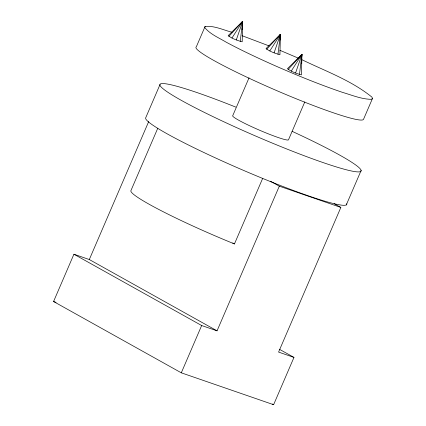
<?xml version="1.0" encoding="UTF-8"?>
<svg xmlns="http://www.w3.org/2000/svg" width="426" height="426" viewBox="0 0 426 426"><rect width="100%" height="100%" fill="white"/><g stroke="black" fill="none" stroke-linecap="round" stroke-linejoin="round"><path stroke-width="0.64" d="M266.719 49.304L280.43 34.346L279.93 54.688C275.084 53.404 270.004 51.621 266.037 48.564L280.43 34.346L280.079 40.097M242.186 29.66L242.506 24.436M242.596 22.866L242.692 21.3L228.187 35.63C232.186 38.713 237.303 40.507 242.186 41.796L242.692 21.3L228.874 36.375M301.384 63.783L301.64 59.603M301.832 56.466L301.954 54.379L287.449 68.703C291.448 71.786 296.571 73.586 301.454 74.875L301.954 54.379L288.136 69.454M240.211 41.37L242.692 21.3L240.711 23.643M277.965 54.262L280.43 34.346L279.435 35.518M299.473 74.444L301.954 54.379L300.634 55.939M280.127 35.624L280.43 34.346L269.796 50.934M236.308 39.927L242.692 21.3L231.978 38.015M274.094 52.829L280.43 34.346M295.569 73L301.954 54.379L291.24 71.094M231.93 32.232C223.181 29.948 214.289 25.544 205.098 26.439L204.709 27.504C210.252 34.346 218.911 37.776 226.312 42.254C242.857 51.104 259.887 59.017 277.044 66.594C298.589 75.977 320.379 84.843 342.626 92.415C352.004 95.131 361.349 99.183 371.238 99.317L372.436 98.598L372.005 97.187C351.439 80.439 325.725 71.259 302.045 59.768M279.456 349.304L293.972 357.403L273.614 404.7L181.3 372.819L53.564 301.523L73.922 254.226L89.306 259.54L217.047 330.837L279.312 186.173L270.457 181.226M160.048 84.47L145.681 117.858A109.455 9.558 23.3 0 0 272.699 182.477L277.204 184.261A109.455 9.558 23.3 0 0 334.24 203.729L335.065 203.926A109.455 9.558 23.3 0 0 346.791 203.793M89.306 259.54L148.685 121.586M157.769 128.247L130.862 190.768A94.252 8.232 23.3 0 0 234.449 243.938L262.666 178.382M205.098 26.439L196.338 46.791A91.212 7.966 23.3 0 0 274.11 89.492A91.212 7.966 23.3 0 0 363.538 119.275L372.436 98.598M249.045 77.809L232.772 115.616A30.406 2.657 23.3 0 0 259.019 129.983A30.406 2.657 23.3 0 0 288.524 139.723L304.798 101.915M181.3 372.819L201.658 325.528L73.922 254.226M334.234 203.729L340.853 207.425L278.583 352.089L293.972 357.403M346.285 204.906L361.163 170.405M298.647 58.277L299.308 57.499M279.312 186.173L340.853 207.425M201.658 325.528L217.047 330.837M53.564 301.523L56.072 302.391M242.059 35.693L268.95 45.854M279.919 50.311L298.456 58.192M232.713 242.969L234.449 243.938M272.454 404.05L273.614 404.7M292.119 131.336A109.455 9.558 23.3 0 1 340.486 168.163A109.455 9.558 23.3 0 1 176.609 97.676A109.455 9.558 23.3 0 1 235.786 107.107"/></g></svg>
